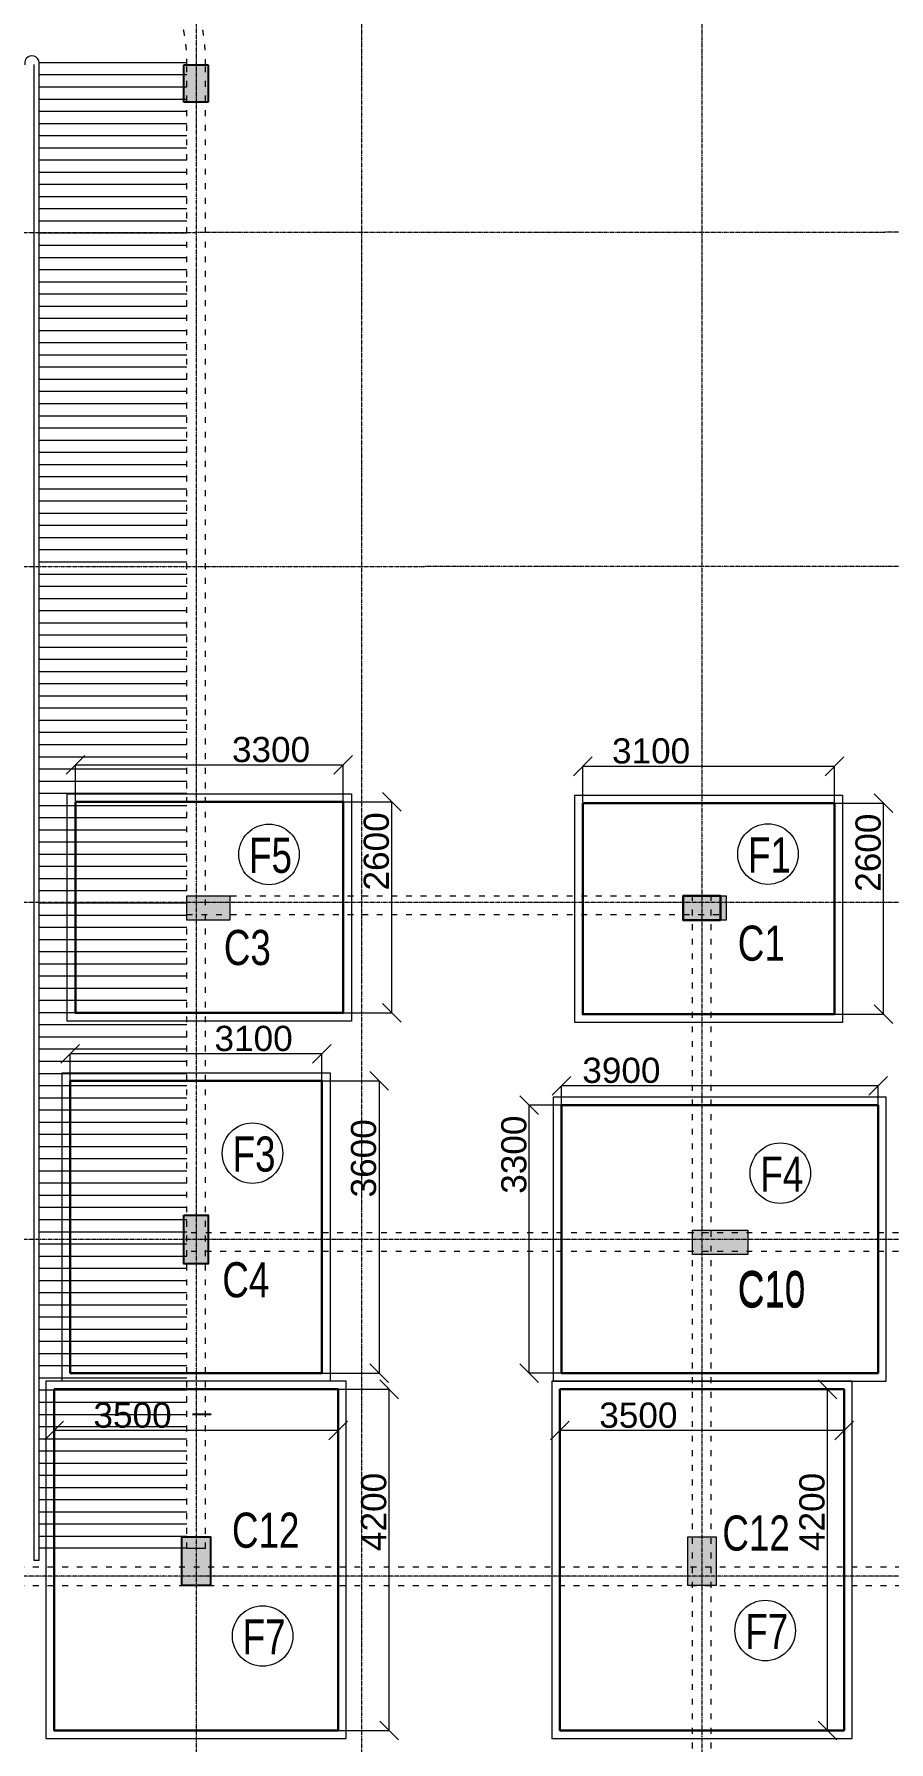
# Model space of a CAD drawing. Header units: inches. Extents: x 719368 to 9005052, y -3573818 to 446967.
# Drawn here: x 4505614 to 4516141, y -1778830 to -1757797 of the extents above; entities that cross this region are included whole.
import ezdxf

# ---------------------------------------------------------------- set-up
doc = ezdxf.new("R2010")
doc.units = ezdxf.units.IN
doc.header["$LTSCALE"] = 20
doc.header["$MEASUREMENT"] = 0
doc.header["$PDMODE"] = 3
doc.linetypes.add('ACAD_ISO03W100', pattern=[30, 12, -18])
doc.linetypes.add('CENTER', pattern=[2, 1.25, -0.25, 0.25, -0.25])
doc.layers.get('Defpoints').update_dxf_attribs({"lineweight": 25})
for name, color, linetype, lineweight in [('COL.FILL', 6, 'Continuous', 20), ('COLUMN', 2, 'Continuous', 25), ('DIM', 7, 'Continuous', 13), ('FOOTING', 73, 'Continuous', 30), ('GRID', 202, 'CENTER', 5), ('HACHE', 6, 'Continuous', 9), ('hatch', 6, 'Continuous', 0), ('HIDDEN', 181, 'ACAD_ISO03W100', 18), ('Railing', 34, 'Continuous', 20), ('ramp', 9, 'Continuous', 5), ('STAIR', 4, 'Continuous', 25), ('WALL', 1, 'Continuous', 18)]:
    doc.layers.add(name, color=color, linetype=linetype, lineweight=lineweight)
doc.layers.add('title', color=244, linetype='Continuous')
doc.styles.add('BOLD', font='arial.ttf')
doc.styles.add('DIM SUMBI', font='arial.ttf')
doc.dimstyles.new('PL1', dxfattribs={"dimtxt": 275, "dimasz": 230, "dimexe": 0.18, "dimexo": 12, "dimgap": 30, "dimtad": 1, "dimjust": 1, "dimdec": 0, "dimzin": 0, "dimdsep": 46, "dimtxsty": 'BOLD', "dimblk": 'OBLIQUE', "dimcen": 0.09, "dimclrd": 256, "dimclre": 256, "dimadec": 0, "dimazin": 0, "dimtfac": 1, "dimtdec": 0, "dimtofl": 0, "dimtmove": 0, "dimatfit": 3, "dimfxl": 0, "dimtolj": 1, "dimtzin": 0, "dimlwd": -1, "dimlwe": -1, "dimarcsym": 0})

# ---------------------------------------------------------------- blocks, each defined once
blk = doc.blocks.new('COLUMN 546')
at = {"layer": 'hatch'}
h = blk.add_hatch(color=0, dxfattribs=at)
h.dxf.hatch_style = 1
h.paths.add_polyline_path([(-0.035, 0), (0.265, 0), (0.265, 0.46), (-0.035, 0.46)])
at = {"layer": 'COLUMN'}
for p, q in [((0.265, 0.46), (-0.035, 0.46)), ((-0.035, 0.46), (-0.035, 0)), ((0.265, 0), (0.265, 0.46)), ((-0.035, 0), (0.265, 0))]:
    blk.add_line(p, q, dxfattribs=at)
blk = doc.blocks.new('_Oblique')
at = {"layer": 'STAIR', "color": 0, "lineweight": -2}
blk.add_line((-0.5, -0.5), (0.5, 0.5), dxfattribs=at)
blk = doc.blocks.new('*D359')
at = {"layer": 'Defpoints', "color": 0, "transparency": 16777216}
for p in [(4509422, -1766798), (4506122, -1767252), (4509422, -1767252)]:
    blk.add_point(p, dxfattribs=at)
at = {"layer": 'DIM', "transparency": 16777216}
for p, q in [((4506122, -1767240), (4506122, -1766798)), ((4506122, -1766798), (4509422, -1766798)), ((4509422, -1767240), (4509422, -1766798))]:
    blk.add_line(p, q, dxfattribs=at)
at = {"layer": 'DIM', "transparency": 16777216, "xscale": 230, "yscale": 230, "zscale": 230, "rotation": 180}
blk.add_blockref('_Oblique', (4506122, -1766798), dxfattribs=at)
at = {"layer": 'DIM', "transparency": 16777216, "xscale": 230, "yscale": 230, "zscale": 230}
blk.add_blockref('_Oblique', (4509422, -1766798), dxfattribs=at)
at = {"layer": 'DIM', "color": 0, "transparency": 16777216, "insert": (4508532, -1766610), "char_height": 310, "attachment_point": 5, "style": 'BOLD'}
blk.add_mtext('\\A1;3300', dxfattribs=at)
blk = doc.blocks.new('*D360')
at = {"layer": 'Defpoints', "color": 0, "transparency": 16777216}
for p in [(4509075, -1767252), (4510018, -1767252), (4509024, -1769852)]:
    blk.add_point(p, dxfattribs=at)
at = {"layer": 'DIM', "transparency": 16777216}
for p, q in [((4509087, -1767252), (4510018, -1767252)), ((4510018, -1769852), (4510018, -1767252)), ((4509036, -1769852), (4510018, -1769852))]:
    blk.add_line(p, q, dxfattribs=at)
at = {"layer": 'DIM', "transparency": 16777216, "xscale": 230, "yscale": 230, "zscale": 230}
for p, rotation in [((4510018, -1767252), 90), ((4510018, -1769852), 270)]:
    blk.add_blockref('_Oblique', p, dxfattribs=dict(at, rotation=rotation))
at = {"layer": 'DIM', "color": 0, "transparency": 16777216, "insert": (4509830, -1767863), "char_height": 310, "attachment_point": 5, "rotation": 90, "style": 'BOLD'}
blk.add_mtext('\\A1;2600', dxfattribs=at)
blk = doc.blocks.new('*D361')
at = {"layer": 'Defpoints', "color": 0, "transparency": 16777216}
for p in [(4515472, -1766815), (4512372, -1767269), (4515472, -1767269)]:
    blk.add_point(p, dxfattribs=at)
at = {"layer": 'DIM', "transparency": 16777216}
for p, q in [((4512372, -1767257), (4512372, -1766815)), ((4512372, -1766815), (4515472, -1766815)), ((4515472, -1767257), (4515472, -1766815))]:
    blk.add_line(p, q, dxfattribs=at)
at = {"layer": 'DIM', "transparency": 16777216, "xscale": 230, "yscale": 230, "zscale": 230, "rotation": 180}
blk.add_blockref('_Oblique', (4512372, -1766815), dxfattribs=at)
at = {"layer": 'DIM', "transparency": 16777216, "xscale": 230, "yscale": 230, "zscale": 230}
blk.add_blockref('_Oblique', (4515472, -1766815), dxfattribs=at)
at = {"layer": 'DIM', "color": 0, "transparency": 16777216, "insert": (4513213, -1766627), "char_height": 310, "attachment_point": 5, "style": 'BOLD'}
blk.add_mtext('\\A1;3100', dxfattribs=at)
blk = doc.blocks.new('*D362')
at = {"layer": 'Defpoints', "color": 0, "transparency": 16777216}
for p in [(4514674, -1767269), (4516075, -1767269), (4515174, -1769869)]:
    blk.add_point(p, dxfattribs=at)
at = {"layer": 'DIM', "transparency": 16777216}
for p, q in [((4514686, -1767269), (4516075, -1767269)), ((4516075, -1769869), (4516075, -1767269)), ((4515186, -1769869), (4516075, -1769869))]:
    blk.add_line(p, q, dxfattribs=at)
at = {"layer": 'DIM', "transparency": 16777216, "xscale": 230, "yscale": 230, "zscale": 230}
for p, rotation in [((4516075, -1767269), 90), ((4516075, -1769869), 270)]:
    blk.add_blockref('_Oblique', p, dxfattribs=dict(at, rotation=rotation))
at = {"layer": 'DIM', "color": 0, "transparency": 16777216, "insert": (4515887, -1767879), "char_height": 310, "attachment_point": 5, "rotation": 90, "style": 'BOLD'}
blk.add_mtext('\\A1;2600', dxfattribs=at)
blk = doc.blocks.new('*D367')
at = {"layer": 'Defpoints', "color": 0, "transparency": 16777216}
for p in [(4506059, -1770356), (4506059, -1770987), (4509159, -1770994)]:
    blk.add_point(p, dxfattribs=at)
at = {"layer": 'DIM', "transparency": 16777216}
for p, q in [((4506059, -1770975), (4506059, -1770356)), ((4509159, -1770356), (4506059, -1770356)), ((4509159, -1770982), (4509159, -1770356))]:
    blk.add_line(p, q, dxfattribs=at)
at = {"layer": 'DIM', "transparency": 16777216, "xscale": 230, "yscale": 230, "zscale": 230, "rotation": 180}
blk.add_blockref('_Oblique', (4506059, -1770356), dxfattribs=at)
at = {"layer": 'DIM', "transparency": 16777216, "xscale": 230, "yscale": 230, "zscale": 230}
blk.add_blockref('_Oblique', (4509159, -1770356), dxfattribs=at)
at = {"layer": 'DIM', "color": 0, "transparency": 16777216, "insert": (4508317, -1770168), "char_height": 310, "attachment_point": 5, "style": 'BOLD'}
blk.add_mtext('\\A1;3100', dxfattribs=at)
blk = doc.blocks.new('*D368')
at = {"layer": 'Defpoints', "color": 0, "transparency": 16777216}
for p in [(4508913, -1770688), (4508921, -1774288), (4509862, -1774288)]:
    blk.add_point(p, dxfattribs=at)
at = {"layer": 'DIM', "transparency": 16777216}
for p, q in [((4508925, -1770688), (4509862, -1770688)), ((4509862, -1770688), (4509862, -1774288)), ((4508933, -1774288), (4509862, -1774288))]:
    blk.add_line(p, q, dxfattribs=at)
at = {"layer": 'DIM', "transparency": 16777216, "xscale": 230, "yscale": 230, "zscale": 230}
for p, rotation in [((4509862, -1770688), 90), ((4509862, -1774288), 270)]:
    blk.add_blockref('_Oblique', p, dxfattribs=dict(at, rotation=rotation))
at = {"layer": 'DIM', "color": 0, "transparency": 16777216, "insert": (4509673, -1771643), "char_height": 310, "attachment_point": 5, "rotation": 90, "style": 'BOLD'}
blk.add_mtext('\\A1;3600', dxfattribs=at)
blk = doc.blocks.new('*D369')
at = {"layer": 'Defpoints', "color": 0, "transparency": 16777216}
for p in [(4512108, -1770749), (4512108, -1771226), (4516008, -1771234)]:
    blk.add_point(p, dxfattribs=at)
at = {"layer": 'DIM', "transparency": 16777216}
for p, q in [((4512108, -1771214), (4512108, -1770749)), ((4516008, -1770749), (4512108, -1770749)), ((4516008, -1771222), (4516008, -1770749))]:
    blk.add_line(p, q, dxfattribs=at)
at = {"layer": 'DIM', "transparency": 16777216, "xscale": 230, "yscale": 230, "zscale": 230, "rotation": 180}
blk.add_blockref('_Oblique', (4512108, -1770749), dxfattribs=at)
at = {"layer": 'DIM', "transparency": 16777216, "xscale": 230, "yscale": 230, "zscale": 230}
blk.add_blockref('_Oblique', (4516008, -1770749), dxfattribs=at)
at = {"layer": 'DIM', "color": 0, "transparency": 16777216, "insert": (4512847, -1770561), "char_height": 310, "attachment_point": 5, "style": 'BOLD'}
blk.add_mtext('\\A1;3900', dxfattribs=at)
blk = doc.blocks.new('*D370')
at = {"layer": 'Defpoints', "color": 0, "transparency": 16777216}
for p in [(4511713, -1770988), (4513073, -1770988), (4512892, -1774288)]:
    blk.add_point(p, dxfattribs=at)
at = {"layer": 'DIM', "transparency": 16777216}
for p, q in [((4513061, -1770988), (4511712, -1770988)), ((4511713, -1774288), (4511713, -1770988)), ((4512880, -1774288), (4511712, -1774288))]:
    blk.add_line(p, q, dxfattribs=at)
at = {"layer": 'DIM', "transparency": 16777216, "xscale": 230, "yscale": 230, "zscale": 230}
for p, rotation in [((4511713, -1770988), 90), ((4511713, -1774288), 270)]:
    blk.add_blockref('_Oblique', p, dxfattribs=dict(at, rotation=rotation))
at = {"layer": 'DIM', "color": 0, "transparency": 16777216, "insert": (4511524, -1771598), "char_height": 310, "attachment_point": 5, "rotation": 90, "style": 'BOLD'}
blk.add_mtext('\\A1;3300', dxfattribs=at)
blk = doc.blocks.new('*D377')
at = {"layer": 'Defpoints', "color": 0, "transparency": 16777216}
for p in [(4505859, -1774996), (4505859, -1775473), (4509359, -1775481)]:
    blk.add_point(p, dxfattribs=at)
at = {"layer": 'DIM', "transparency": 16777216}
for p, q in [((4505859, -1775461), (4505859, -1774996)), ((4509359, -1774996), (4505859, -1774996)), ((4509359, -1775469), (4509359, -1774996))]:
    blk.add_line(p, q, dxfattribs=at)
at = {"layer": 'DIM', "transparency": 16777216, "xscale": 230, "yscale": 230, "zscale": 230, "rotation": 180}
blk.add_blockref('_Oblique', (4505859, -1774996), dxfattribs=at)
at = {"layer": 'DIM', "transparency": 16777216, "xscale": 230, "yscale": 230, "zscale": 230}
blk.add_blockref('_Oblique', (4509359, -1774996), dxfattribs=at)
at = {"layer": 'DIM', "color": 0, "transparency": 16777216, "insert": (4506826, -1774808), "char_height": 310, "attachment_point": 5, "style": 'BOLD'}
blk.add_mtext('\\A1;3500', dxfattribs=at)
blk = doc.blocks.new('*D378')
at = {"layer": 'Defpoints', "color": 0, "transparency": 16777216}
for p in [(4508940, -1774488), (4509986, -1774488), (4509290, -1778688)]:
    blk.add_point(p, dxfattribs=at)
at = {"layer": 'DIM', "transparency": 16777216}
for p, q in [((4508952, -1774488), (4509986, -1774488)), ((4509986, -1778688), (4509986, -1774488)), ((4509302, -1778688), (4509986, -1778688))]:
    blk.add_line(p, q, dxfattribs=at)
at = {"layer": 'DIM', "transparency": 16777216, "xscale": 230, "yscale": 230, "zscale": 230}
for p, rotation in [((4509986, -1774488), 90), ((4509986, -1778688), 270)]:
    blk.add_blockref('_Oblique', p, dxfattribs=dict(at, rotation=rotation))
at = {"layer": 'DIM', "color": 0, "transparency": 16777216, "insert": (4509798, -1775998), "char_height": 310, "attachment_point": 5, "rotation": 90, "style": 'BOLD'}
blk.add_mtext('\\A1;4200', dxfattribs=at)
blk = doc.blocks.new('*D379')
at = {"layer": 'Defpoints', "color": 0, "transparency": 16777216}
for p in [(4512089, -1774996), (4512089, -1775473), (4515589, -1775481)]:
    blk.add_point(p, dxfattribs=at)
at = {"layer": 'DIM', "transparency": 16777216}
for p, q in [((4512089, -1775461), (4512089, -1774996)), ((4515589, -1774996), (4512089, -1774996)), ((4515589, -1775469), (4515589, -1774996))]:
    blk.add_line(p, q, dxfattribs=at)
at = {"layer": 'DIM', "transparency": 16777216, "xscale": 230, "yscale": 230, "zscale": 230, "rotation": 180}
blk.add_blockref('_Oblique', (4512089, -1774996), dxfattribs=at)
at = {"layer": 'DIM', "transparency": 16777216, "xscale": 230, "yscale": 230, "zscale": 230}
blk.add_blockref('_Oblique', (4515589, -1774996), dxfattribs=at)
at = {"layer": 'DIM', "color": 0, "transparency": 16777216, "insert": (4513056, -1774808), "char_height": 310, "attachment_point": 5, "style": 'BOLD'}
blk.add_mtext('\\A1;3500', dxfattribs=at)
blk = doc.blocks.new('*D380')
at = {"layer": 'Defpoints', "color": 0, "transparency": 16777216}
for p in [(4515170, -1774488), (4515384, -1774488), (4515520, -1778688)]:
    blk.add_point(p, dxfattribs=at)
at = {"layer": 'DIM', "transparency": 16777216}
for p, q in [((4515182, -1774488), (4515384, -1774488)), ((4515384, -1778688), (4515384, -1774488)), ((4515508, -1778688), (4515384, -1778688))]:
    blk.add_line(p, q, dxfattribs=at)
at = {"layer": 'DIM', "transparency": 16777216, "xscale": 230, "yscale": 230, "zscale": 230}
for p, rotation in [((4515384, -1774488), 90), ((4515384, -1778688), 270)]:
    blk.add_blockref('_Oblique', p, dxfattribs=dict(at, rotation=rotation))
at = {"layer": 'DIM', "color": 0, "transparency": 16777216, "insert": (4515196, -1775998), "char_height": 310, "attachment_point": 5, "rotation": 90, "style": 'BOLD'}
blk.add_mtext('\\A1;4200', dxfattribs=at)

msp = doc.modelspace()

# ---------------------------------------------------------------- hatches: boundary and pattern name
at = {"layer": 'COL.FILL'}
for points in [[(4507494.2, -1768711.1), (4508024.2, -1768711.1), (4508024.2, -1768411.1), (4507494.2, -1768411.1)], [(4513609.2, -1768711.1), (4514139.2, -1768711.1), (4514139.2, -1768411.1), (4513609.2, -1768411.1)], [(4507759.2, -1772341.1), (4507459.2, -1772341.1), (4507459.2, -1772941.1), (4507759.2, -1772941.1)], [(4513724.2, -1772526.1), (4513724.2, -1772826.1), (4514404.2, -1772826.1), (4514404.2, -1772526.1)], [(4507434.2, -1776906.1), (4507784.2, -1776906.1), (4507784.2, -1776306.1), (4507434.2, -1776306.1)], [(4513664.2, -1776906.1), (4514014.2, -1776906.1), (4514014.2, -1776306.1), (4513664.2, -1776306.1)]]:
    msp.add_hatch(color=256, dxfattribs=at).paths.add_polyline_path(points)
at = {"layer": 'COLUMN'}
for points in [[(4514069.2, -1768411.1), (4514069.2, -1768711.1), (4513609.2, -1768711.1), (4513609.2, -1768411.1)], [(4507759.2, -1772341.1), (4507459.2, -1772341.1), (4507459.2, -1772941.1), (4507759.2, -1772941.1)], [(4507759.2, -1772341.1), (4507459.2, -1772341.1), (4507459.2, -1772941.1), (4507759.2, -1772941.1)], [(4507434.2, -1776906.1), (4507784.2, -1776906.1), (4507784.2, -1776306.1), (4507434.2, -1776306.1)], [(4507434.2, -1776906.1), (4507784.2, -1776906.1), (4507784.2, -1776306.1), (4507434.2, -1776306.1)]]:
    msp.add_hatch(color=256, dxfattribs=at).paths.add_polyline_path(points)

# ---------------------------------------------------------------- linework, layer by layer
at = {"layer": 'COL.FILL'}
for points in [[(4507494.2, -1768711.1), (4507494.2, -1768411.1), (4508024.2, -1768411.1), (4508024.2, -1768711.1)], [(4513609.2, -1768711.1), (4513609.2, -1768411.1), (4514139.2, -1768411.1), (4514139.2, -1768711.1)], [(4507459.2, -1772341.1), (4507759.2, -1772341.1), (4507759.2, -1772941.1), (4507459.2, -1772941.1)], [(4513724.2, -1772826.1), (4513724.2, -1772526.1), (4514404.2, -1772526.1), (4514404.2, -1772826.1)], [(4507434.2, -1776306.1), (4507784.2, -1776306.1), (4507784.2, -1776906.1), (4507434.2, -1776906.1)], [(4513664.2, -1776306.1), (4514014.2, -1776306.1), (4514014.2, -1776906.1), (4513664.2, -1776906.1)]]:
    msp.add_lwpolyline(points, close=True, dxfattribs=at)
at = {"layer": 'COLUMN'}
for points in [[(4514069.2, -1768711.1), (4514069.2, -1768411.1), (4513609.2, -1768411.1), (4513609.2, -1768711.1)], [(4507459.2, -1772341.1), (4507759.2, -1772341.1), (4507759.2, -1772941.1), (4507459.2, -1772941.1)], [(4507459.2, -1772341.1), (4507759.2, -1772341.1), (4507759.2, -1772941.1), (4507459.2, -1772941.1)], [(4507434.2, -1776306.1), (4507784.2, -1776306.1), (4507784.2, -1776906.1), (4507434.2, -1776906.1)], [(4507434.2, -1776306.1), (4507784.2, -1776306.1), (4507784.2, -1776906.1), (4507434.2, -1776906.1)]]:
    msp.add_lwpolyline(points, close=True, dxfattribs=at)
at = {"layer": 'DIM'}
for centre in [(4508506.9, -1767899.9), (4514652.1, -1767895.6), (4508304.1, -1771578.8), (4514804.5, -1771826.3), (4508428.4, -1777525.9), (4514618.4, -1777459.1)]:
    msp.add_circle(centre, 372.8, dxfattribs=at)
at = {"layer": 'FOOTING'}
for points in [[(4506121.8, -1767252.1), (4509421.8, -1767252.1), (4509421.8, -1769852.1), (4506121.8, -1769852.1)], [(4512371.6, -1767268.9), (4515471.6, -1767268.9), (4515471.6, -1769868.9), (4512371.6, -1769868.9)], [(4509159.2, -1774287.9), (4506059.2, -1774287.9), (4506059.2, -1770687.9), (4509159.2, -1770687.9)], [(4512108.2, -1770987.9), (4512108.2, -1774287.9), (4516008.2, -1774287.9), (4516008.2, -1770987.9)], [(4505859.2, -1774487.9), (4505859.2, -1778687.9), (4509359.2, -1778687.9), (4509359.2, -1774487.9)], [(4512089.2, -1774487.9), (4512089.2, -1778687.9), (4515589.2, -1778687.9), (4515589.2, -1774487.9)]]:
    msp.add_lwpolyline(points, close=True, dxfattribs=at)
at = {"layer": 'GRID', "lineweight": 18, "ltscale": 0.05}
for p, q in [((4507609.2, -1750417.8), (4507609.2, -1799128.2)), ((4509644.2, -1750326.2), (4509644.2, -1799128.2)), ((4513839.2, -1750326.2), (4513839.2, -1799128.2)), ((4540972, -1760226.1), (4468546.8, -1760261.1)), ((4540972, -1764341.1), (4468546.8, -1764376.1)), ((4540972, -1768491.1), (4468546.8, -1768491.1)), ((4540972, -1772641.1), (4468546.8, -1772641.1)), ((4540972, -1776791.1), (4468546.8, -1776791.1))]:
    msp.add_line(p, q, dxfattribs=at)
at = {"layer": 'HACHE'}
for points in [[(4506021.8, -1767152.1), (4509521.8, -1767152.1), (4509521.8, -1769952.1), (4506021.8, -1769952.1)], [(4512271.6, -1767168.9), (4515571.6, -1767168.9), (4515571.6, -1769968.9), (4512271.6, -1769968.9)], [(4509259.2, -1774387.9), (4505959.2, -1774387.9), (4505959.2, -1770587.9), (4509259.2, -1770587.9)], [(4512008.2, -1770887.9), (4512008.2, -1774387.9), (4516108.2, -1774387.9), (4516108.2, -1770887.9)], [(4505759.2, -1774387.9), (4505759.2, -1778787.9), (4509459.2, -1778787.9), (4509459.2, -1774387.9)], [(4511989.2, -1774387.9), (4511989.2, -1778787.9), (4515689.2, -1778787.9), (4515689.2, -1774387.9)]]:
    msp.add_lwpolyline(points, close=True, dxfattribs=at)
at = {"layer": 'HIDDEN', "linetype": 'ACAD_ISO03W100', "ltscale": 0.3}
for p, q in [((4507494.2, -1776446.2), (4507494.2, -1758174.2)), ((4507724.2, -1776446.2), (4507724.2, -1758174.2)), ((4507494.2, -1768411.1), (4514069.2, -1768411.1)), ((4513724.2, -1787551.1), (4513724.2, -1768411.1)), ((4513954.2, -1787551.1), (4513954.2, -1768411.1)), ((4507494.2, -1768641.1), (4514069.2, -1768641.1)), ((4518059.2, -1772561.1), (4507459.2, -1772561.1)), ((4518059.2, -1772791.1), (4507459.2, -1772791.1)), ((4492999.2, -1776676.1), (4518059.2, -1776676.1)), ((4492999.2, -1776906.1), (4518059.2, -1776906.1))]:
    msp.add_line(p, q, dxfattribs=at)
for centre, radius, start, end in [((4505586.7, -1758125.4), 2138.1, 358.64828, 181.30725), ((4505579, -1758132.9), 1915.7, 358.76449, 181.23551)]:
    msp.add_arc(centre, radius, start, end, dxfattribs=at)
at = {"layer": 'Railing', "ltscale": 0.05}
for p, q in [((4505614.2, -1776596.2), (4505614.2, -1758170.2)), ((4505674.2, -1776596.2), (4505674.2, -1758174.2)), ((4505674.2, -1776596.2), (4505614.2, -1776596.2))]:
    msp.add_line(p, q, dxfattribs=at)
msp.add_arc((4505586.7, -1758155), 89.6, 347.64369, 192.35631, dxfattribs=at)
at = {"layer": 'ramp', "ltscale": 0.05}
for p, q in [((4505674.2, -1758146.2), (4507494.2, -1758146.2)), ((4505674.2, -1758296.2), (4507494.2, -1758296.2)), ((4505674.2, -1758446.2), (4507494.2, -1758446.2)), ((4505674.2, -1758596.2), (4507494.2, -1758596.2)), ((4505674.2, -1758746.2), (4507494.2, -1758746.2)), ((4505674.2, -1758896.2), (4507494.2, -1758896.2)), ((4505674.2, -1759046.2), (4507494.2, -1759046.2)), ((4505674.2, -1759196.2), (4507494.2, -1759196.2)), ((4505674.2, -1759346.2), (4507494.2, -1759346.2)), ((4505674.2, -1759496.2), (4507494.2, -1759496.2)), ((4505674.2, -1759646.2), (4507494.2, -1759646.2)), ((4505674.2, -1759796.2), (4507494.2, -1759796.2)), ((4505674.2, -1759946.2), (4507494.2, -1759946.2)), ((4505674.2, -1760096.2), (4507494.2, -1760096.2)), ((4505674.2, -1760246.2), (4507494.2, -1760246.2)), ((4505674.2, -1760396.2), (4507494.2, -1760396.2)), ((4505674.2, -1760546.2), (4507494.2, -1760546.2)), ((4505674.2, -1760696.2), (4507494.2, -1760696.2)), ((4505674.2, -1760846.2), (4507494.2, -1760846.2)), ((4505674.2, -1760996.2), (4507494.2, -1760996.2)), ((4505674.2, -1761146.2), (4507494.2, -1761146.2)), ((4505674.2, -1761296.2), (4507494.2, -1761296.2)), ((4505674.2, -1761446.2), (4507494.2, -1761446.2)), ((4505674.2, -1761596.2), (4507494.2, -1761596.2)), ((4505674.2, -1761746.2), (4507494.2, -1761746.2)), ((4505674.2, -1761896.2), (4507494.2, -1761896.2)), ((4505674.2, -1762046.2), (4507494.2, -1762046.2)), ((4505674.2, -1762196.2), (4507494.2, -1762196.2)), ((4505674.2, -1762346.2), (4507494.2, -1762346.2)), ((4505674.2, -1762496.2), (4507494.2, -1762496.2)), ((4505674.2, -1762646.2), (4507494.2, -1762646.2)), ((4505674.2, -1762796.2), (4507494.2, -1762796.2)), ((4505674.2, -1762946.2), (4507494.2, -1762946.2)), ((4505674.2, -1763096.2), (4507494.2, -1763096.2)), ((4505674.2, -1763246.2), (4507494.2, -1763246.2)), ((4505674.2, -1763396.2), (4507494.2, -1763396.2)), ((4505674.2, -1763546.2), (4507494.2, -1763546.2)), ((4505674.2, -1763696.2), (4507494.2, -1763696.2)), ((4505674.2, -1763846.2), (4507494.2, -1763846.2)), ((4505674.2, -1763996.2), (4507494.2, -1763996.2)), ((4505674.2, -1764146.2), (4507494.2, -1764146.2)), ((4505674.2, -1764296.2), (4507494.2, -1764296.2)), ((4505674.2, -1764446.2), (4507494.2, -1764446.2)), ((4505674.2, -1764596.2), (4507494.2, -1764596.2)), ((4505674.2, -1764746.2), (4507494.2, -1764746.2)), ((4505674.2, -1764896.2), (4507494.2, -1764896.2)), ((4505674.2, -1765046.2), (4507494.2, -1765046.2)), ((4505674.2, -1765196.2), (4507494.2, -1765196.2)), ((4505674.2, -1765346.2), (4507494.2, -1765346.2)), ((4505674.2, -1765496.2), (4507494.2, -1765496.2)), ((4505674.2, -1765646.2), (4507494.2, -1765646.2)), ((4505674.2, -1765796.2), (4507494.2, -1765796.2)), ((4505674.2, -1765946.2), (4507494.2, -1765946.2)), ((4505674.2, -1766096.2), (4507494.2, -1766096.2)), ((4505674.2, -1766246.2), (4507494.2, -1766246.2)), ((4505674.2, -1766396.2), (4507494.2, -1766396.2)), ((4505674.2, -1766546.2), (4507494.2, -1766546.2)), ((4505674.2, -1766696.2), (4507494.2, -1766696.2)), ((4505674.2, -1766846.2), (4507494.2, -1766846.2)), ((4505674.2, -1766996.2), (4507494.2, -1766996.2)), ((4505674.2, -1767146.2), (4507494.2, -1767146.2)), ((4505674.2, -1767296.2), (4507494.2, -1767296.2)), ((4505674.2, -1767446.2), (4507494.2, -1767446.2)), ((4505674.2, -1767596.2), (4507494.2, -1767596.2)), ((4505674.2, -1767746.2), (4507494.2, -1767746.2)), ((4505674.2, -1767896.2), (4507494.2, -1767896.2)), ((4505674.2, -1768046.2), (4507494.2, -1768046.2)), ((4505674.2, -1768196.2), (4507494.2, -1768196.2)), ((4505674.2, -1768346.2), (4507494.2, -1768346.2)), ((4505674.2, -1768496.2), (4507494.2, -1768496.2)), ((4505674.2, -1768646.2), (4507494.2, -1768646.2)), ((4505674.2, -1768796.2), (4507494.2, -1768796.2)), ((4505674.2, -1768946.2), (4507494.2, -1768946.2)), ((4505674.2, -1769096.2), (4507494.2, -1769096.2)), ((4505674.2, -1769246.2), (4507494.2, -1769246.2)), ((4505674.2, -1769396.2), (4507494.2, -1769396.2)), ((4505674.2, -1769546.2), (4507494.2, -1769546.2)), ((4505674.2, -1769696.2), (4507494.2, -1769696.2)), ((4505674.2, -1769846.2), (4507494.2, -1769846.2)), ((4505674.2, -1769996.2), (4507494.2, -1769996.2)), ((4505674.2, -1770146.2), (4507494.2, -1770146.2)), ((4505674.2, -1770296.2), (4507494.2, -1770296.2)), ((4505674.2, -1770446.2), (4507494.2, -1770446.2)), ((4505674.2, -1770596.2), (4507494.2, -1770596.2)), ((4505674.2, -1770746.2), (4507494.2, -1770746.2)), ((4505674.2, -1770896.2), (4507494.2, -1770896.2)), ((4505674.2, -1771046.2), (4507494.2, -1771046.2)), ((4505674.2, -1771196.2), (4507494.2, -1771196.2)), ((4505674.2, -1771346.2), (4507494.2, -1771346.2)), ((4505674.2, -1771496.2), (4507494.2, -1771496.2)), ((4505674.2, -1771646.2), (4507494.2, -1771646.2)), ((4505674.2, -1771796.2), (4507494.2, -1771796.2)), ((4505674.2, -1771946.2), (4507494.2, -1771946.2)), ((4505674.2, -1772096.2), (4507494.2, -1772096.2)), ((4505674.2, -1772246.2), (4507494.2, -1772246.2)), ((4505674.2, -1772396.2), (4507494.2, -1772396.2)), ((4505674.2, -1772546.2), (4507494.2, -1772546.2)), ((4505674.2, -1772696.2), (4507494.2, -1772696.2)), ((4505674.2, -1772846.2), (4507494.2, -1772846.2)), ((4505674.2, -1772996.2), (4507494.2, -1772996.2)), ((4505674.2, -1773146.2), (4507494.2, -1773146.2)), ((4505674.2, -1773296.2), (4507494.2, -1773296.2)), ((4505674.2, -1773446.2), (4507494.2, -1773446.2)), ((4505674.2, -1773596.2), (4507494.2, -1773596.2)), ((4505674.2, -1773746.2), (4507494.2, -1773746.2)), ((4505674.2, -1773896.2), (4507494.2, -1773896.2)), ((4505674.2, -1774046.2), (4507494.2, -1774046.2)), ((4505674.2, -1774196.2), (4507494.2, -1774196.2)), ((4505674.2, -1774346.2), (4507494.2, -1774346.2)), ((4505674.2, -1774496.2), (4507494.2, -1774496.2)), ((4505674.2, -1774646.2), (4507494.2, -1774646.2)), ((4505674.2, -1774796.2), (4507494.2, -1774796.2)), ((4505674.2, -1774946.2), (4507494.2, -1774946.2)), ((4505674.2, -1775096.2), (4507494.2, -1775096.2)), ((4505674.2, -1775246.2), (4507494.2, -1775246.2)), ((4505674.2, -1775396.2), (4507494.2, -1775396.2)), ((4505674.2, -1775546.2), (4507494.2, -1775546.2)), ((4505674.2, -1775696.2), (4507494.2, -1775696.2)), ((4505674.2, -1775846.2), (4507494.2, -1775846.2)), ((4505674.2, -1775996.2), (4507494.2, -1775996.2)), ((4505674.2, -1776146.2), (4507494.2, -1776146.2)), ((4505674.2, -1776296.2), (4507494.2, -1776296.2)), ((4507494.2, -1776446.2), (4505674.2, -1776446.2))]:
    msp.add_line(p, q, dxfattribs=at)
at = {"layer": 'title', "ltscale": 0.05}
msp.add_line((4507794.2, -1774796.2), (4507564.2, -1774796.2), dxfattribs=at)
at = {"layer": 'WALL', "ltscale": 0.05}
msp.add_line((4507494.2, -1776446.2), (4507724.2, -1776446.2), dxfattribs=at)

# ---------------------------------------------------------------- block references
at = {"layer": 'WALL', "color": 7, "extrusion": (0, 0, -1), "yscale": 1000, "zscale": -1000}
for p, xscale, rotation in [((-4507494.2, -1758174.2), 1000, 180), ((-4513609.2, -1768676.1), 1000, 90), ((-4513609.2, -1768676.1), 1000, 90), ((-4514069.2, -1768676.1), -1000, 270)]:
    msp.add_blockref('COLUMN 546', p, dxfattribs=dict(at, xscale=xscale, rotation=rotation))

# ---------------------------------------------------------------- texts
at = {"layer": 'DIM', "style": 'DIM SUMBI', "width": 0.75}
for s, p in [('F5', (4508260.8, -1768127.4)), ('F1', (4514406, -1768123.2)), ('C1', (4514280.9, -1769209)), ('C3', (4507950.4, -1769262.4)), ('F3', (4508058, -1771806.3)), ('F4', (4514558.4, -1772053.9)), ('C4', (4507931.6, -1773354.8)), ('C10', (4514280.9, -1773461.6)), ('C10', (4514280.9, -1773482.7)), ('C12', (4508050.5, -1776439)), ('C12', (4514090.8, -1776474.3)), ('F7', (4508182.2, -1777753.5)), ('F7', (4514372.3, -1777686.7))]:
    msp.add_text(s, height=432.43, dxfattribs=at).set_placement(p)

# ---------------------------------------------------------------- dimensions: what is measured, and where the dimension line sits
at = {"layer": 'DIM'}
for base, p1, p2, picture, middle in [((4509421.8, -1766798.1), (4506121.8, -1767252.1), (4509421.8, -1767252.1), '*D359', (4508532, -1766798.1)), ((4515471.6, -1766814.9), (4512371.6, -1767268.9), (4515471.6, -1767268.9), '*D361', (4513213.4, -1766814.9)), ((4512108.2, -1770749), (4516008.2, -1771233.9), (4512108.2, -1771226.1), '*D369', (4512847.2, -1770749)), ((4505859.2, -1774996), (4509359.2, -1775480.9), (4505859.2, -1775473.1), '*D377', (4506826.3, -1774996)), ((4512089.2, -1774996), (4515589.2, -1775480.9), (4512089.2, -1775473.1), '*D379', (4513056.3, -1774996))]:
    dim = msp.add_linear_dim(base=base, p1=p1, p2=p2, dimstyle='PL1', override={"dimtxt": 310}, dxfattribs=at)
    dim.commit()
    dim.dimension.update_dxf_attribs({"geometry": picture, "text_midpoint": middle, "dimtype": 160})
for base, p1, p2, angle, picture, middle in [((4510018, -1767252.1), (4509024.5, -1769852.1), (4509074.6, -1767252.1), 270, '*D360', (4510018, -1767862.6)), ((4516074.9, -1767268.9), (4515174.3, -1769868.9), (4514674.1, -1767268.9), 270, '*D362', (4516074.9, -1767879.4)), ((4506059.2, -1770356), (4509159.2, -1770994.3), (4506059.2, -1770986.8), 180, '*D367', (4508317.4, -1770356)), ((4509861.6, -1774287.9), (4508913.2, -1770687.9), (4508921, -1774287.9), 90, '*D368', (4509861.6, -1771642.9)), ((4511712.5, -1770987.9), (4512891.9, -1774287.9), (4513073.2, -1770987.9), 270, '*D370', (4511712.5, -1771598.4)), ((4509985.9, -1774487.9), (4509290.4, -1778687.9), (4508939.7, -1774487.9), 270, '*D378', (4509985.9, -1775998.4)), ((4515384.3, -1774487.9), (4515520.4, -1778687.9), (4515169.7, -1774487.9), 270, '*D380', (4515384.3, -1775998.4))]:
    dim = msp.add_linear_dim(base=base, p1=p1, p2=p2, angle=angle, dimstyle='PL1', override={"dimtxt": 310}, dxfattribs=at)
    dim.commit()
    dim.dimension.update_dxf_attribs({"geometry": picture, "text_midpoint": middle, "dimtype": 160})

doc.saveas('drawing.dxf')
